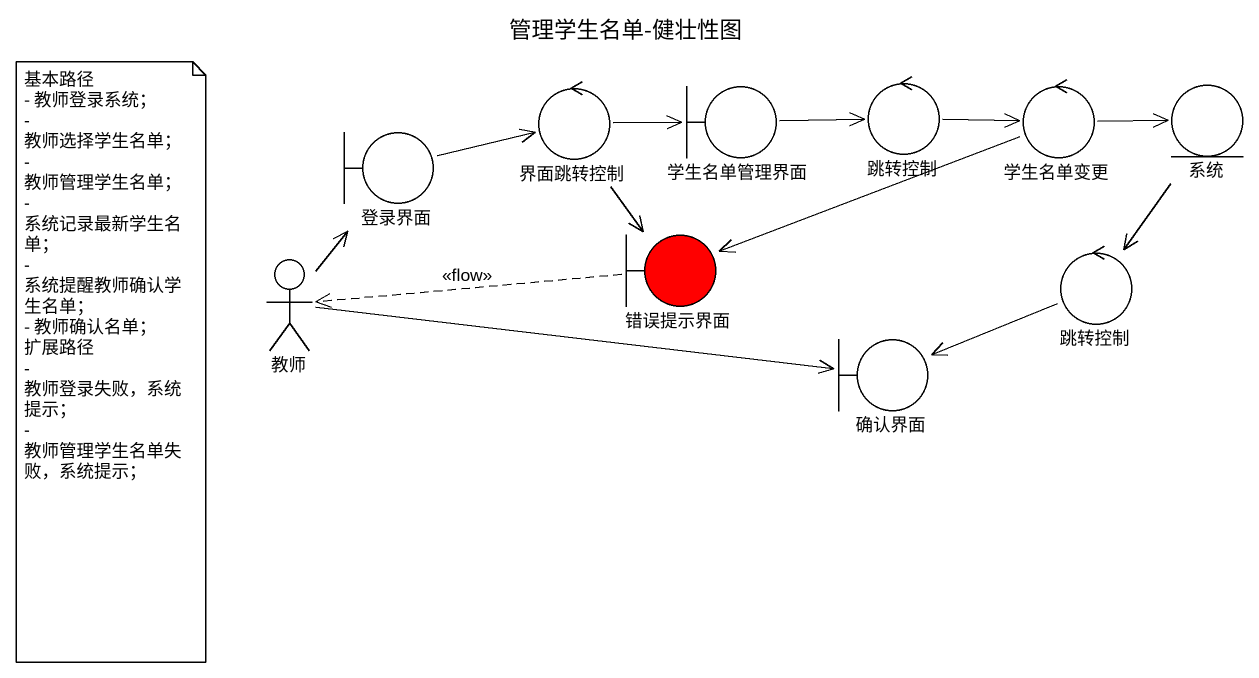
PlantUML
@startuml
title 管理学生名单-健壮性图
control 界面跳转控制
boundary 学生名单管理界面
control 跳转控制
control 学生名单变更
entity 系统
boundary 登录界面
boundary 错误提示界面 #FF0000
control "跳转控制" as 跳转控制_2
actor 教师
boundary 确认界面
界面跳转控制 -right-> 学生名单管理界面
界面跳转控制 --> 错误提示界面
学生名单管理界面 -right-> 跳转控制
跳转控制 -right-> 学生名单变更
学生名单变更 -right-> 系统
学生名单变更 -left-> 错误提示界面
系统 --> 跳转控制_2
登录界面 -right-> 界面跳转控制
错误提示界面 .left.> 教师 : <<flow>>
跳转控制_2 -left-> 确认界面
教师 -up-> 登录界面
教师 -right-> 确认界面
note as N1
  基本路径
  - 教师登录系统；
  - 教师选择学生名单；
  - 教师管理学生名单；
  - 系统记录最新学生名单；
  - 系统提醒教师确认学生名单；
  - 教师确认名单；
  扩展路径
  - 教师登录失败，系统提示；
  - 教师管理学生名单失败，系统提示；
end note
@enduml
